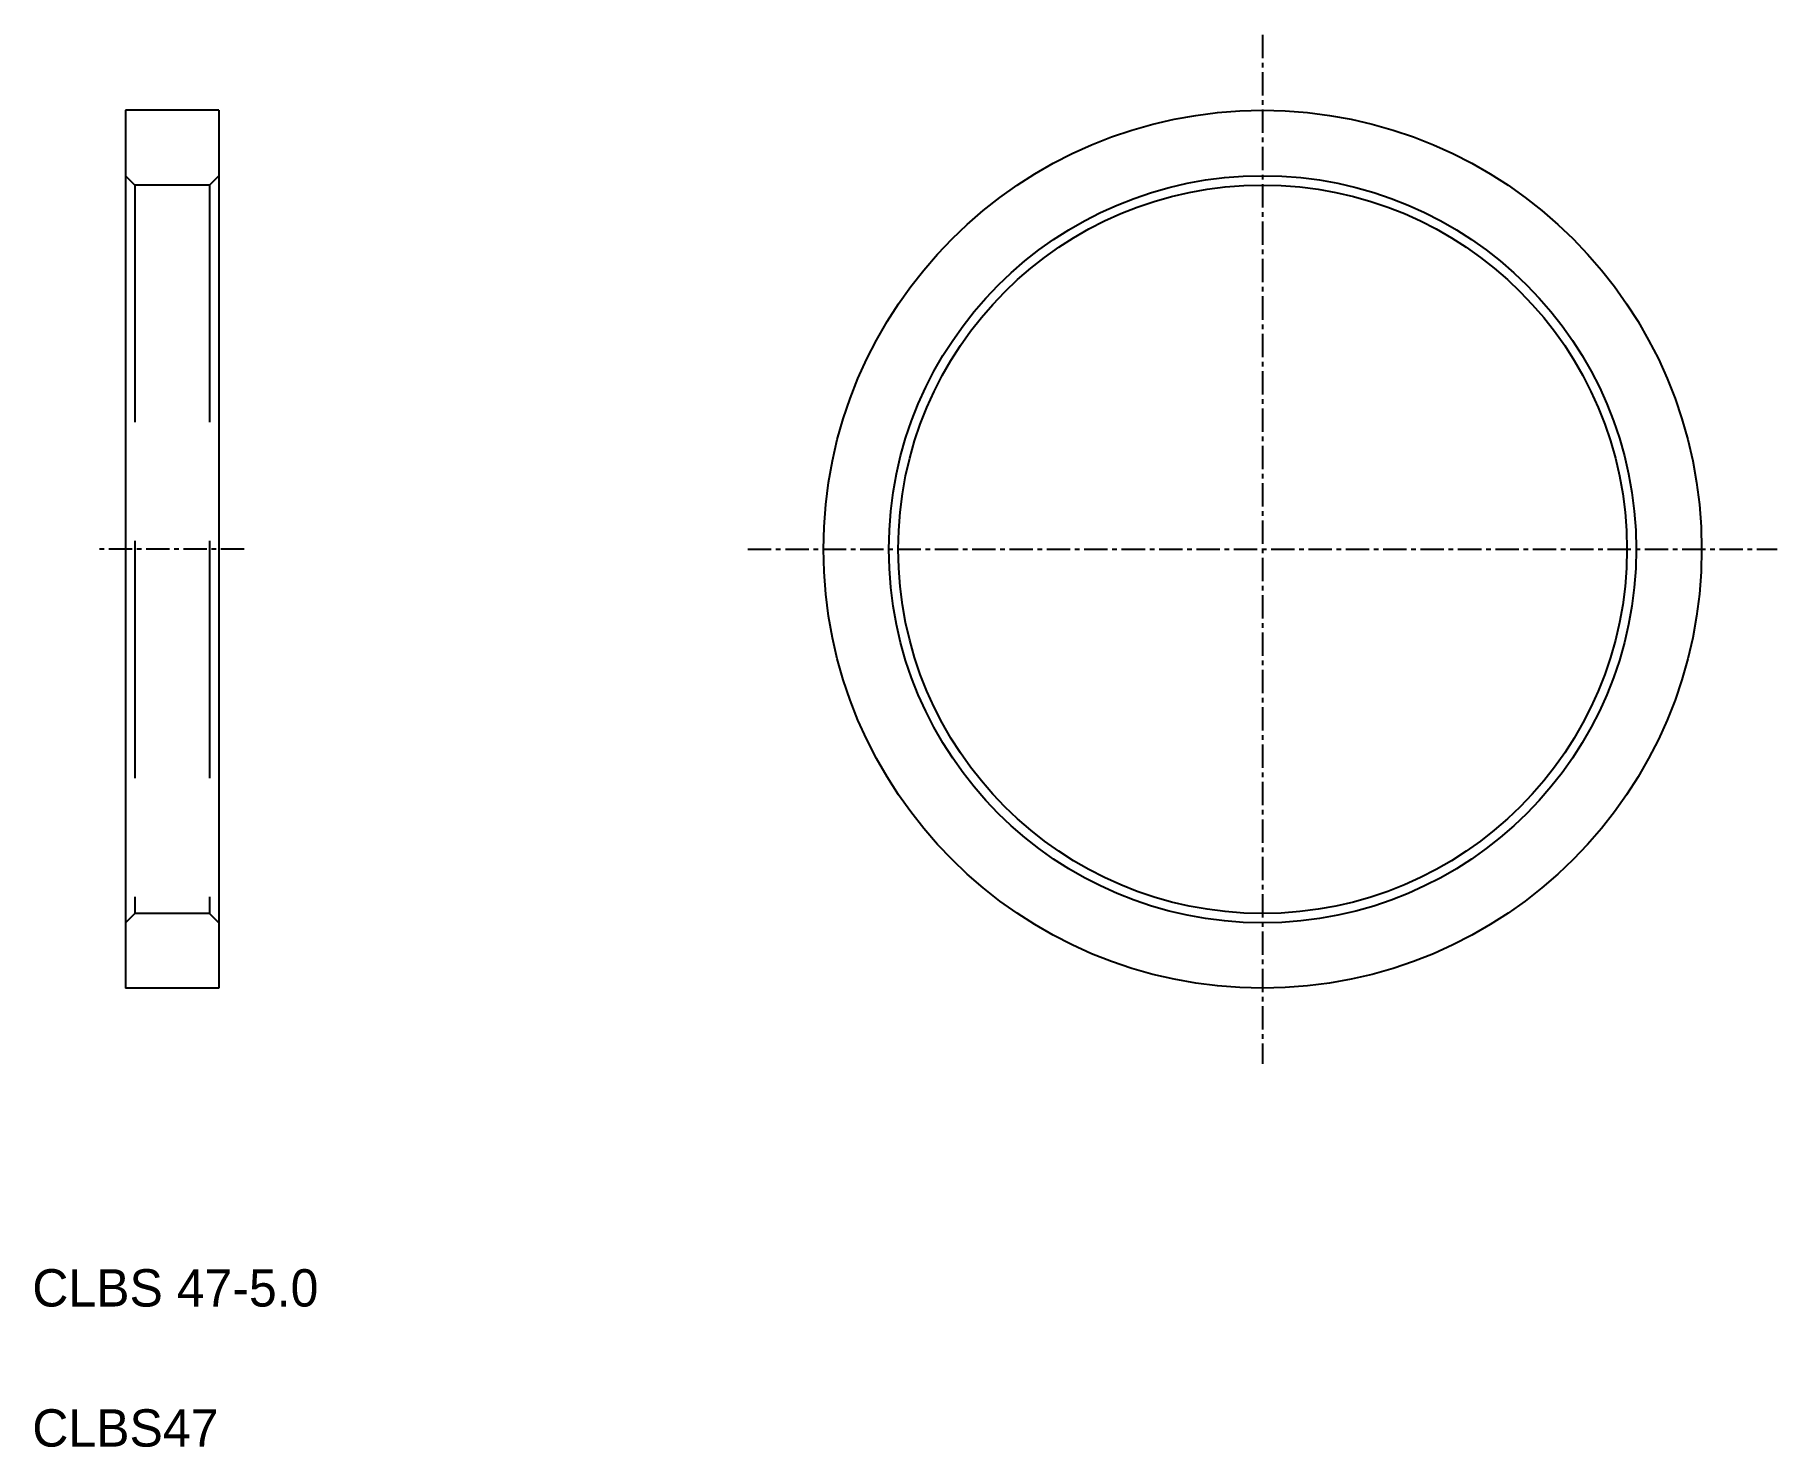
# Model space of a CAD drawing. Extents: x 145.4 to 238.7, y 78.9 to 154.6.
import ezdxf

# ---------------------------------------------------------------- set-up
doc = ezdxf.new("R2010")
doc.units = 0
doc.linetypes.add('CENTER', pattern=[2, 1.25, -0.25, 0.25, -0.25])
doc.linetypes.add('DASHED', pattern=[19.05, 12.7, -6.35])
doc.layers.get('0').update_dxf_attribs({"linetype": 'CONTINUOUS'})
doc.layers.add('CENTER', color=1, linetype='CENTER')

msp = doc.modelspace()

# ---------------------------------------------------------------- linework, layer by layer
for p, q in [((150.251, 150.517), (150.251, 103.517)), ((155.251, 150.517), (150.251, 150.517)), ((152.751, 150.517), (152.751, 150.517)), ((154.001, 150.517), (154.001, 150.517)), ((155.251, 150.517), (155.251, 103.517)), ((155.251, 103.517), (150.251, 103.517))]:
    msp.add_line(p, q)
at = {"color": 3, "linetype": 'DASHED'}
for p, q in [((150.751, 146.517), (150.251, 147.017)), ((150.751, 146.517), (150.751, 107.517)), ((154.751, 146.517), (150.751, 146.517)), ((154.751, 146.517), (155.251, 147.017)), ((154.751, 146.517), (154.751, 107.517)), ((150.751, 107.517), (150.251, 107.017)), ((154.751, 107.517), (150.751, 107.517)), ((154.751, 107.517), (155.251, 107.017))]:
    msp.add_line(p, q, dxfattribs=at)
for radius in [23.5, 20, 19.5]:
    msp.add_circle((211.115, 127.017), radius)
at = {"layer": 'CENTER', "color": 1, "linetype": 'CENTER'}
for p, q in [((211.115, 154.558), (211.115, 99.476)), ((156.616, 127.017), (148.667, 127.017)), ((183.574, 127.017), (238.656, 127.017))]:
    msp.add_line(p, q, dxfattribs=at)

# ---------------------------------------------------------------- texts
for s, p in [('CLBS 47-5.0', (145.272, 86.474)), ('CLBS47', (145.272, 78.974))]:
    msp.add_text(s, height=2).set_placement(p)

doc.saveas('drawing.dxf')
